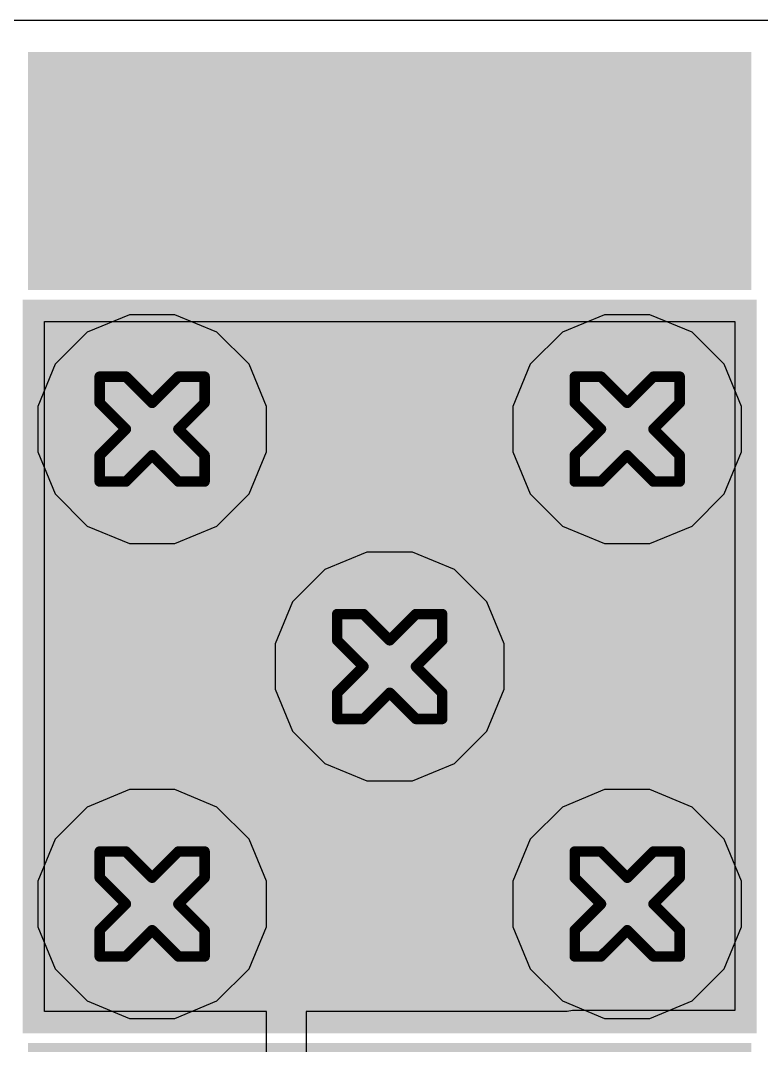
# Model space of a CAD drawing. Header units: inches. Extents: x -11 to 5379, y 0 to 5429.
# Drawn here: x 75.413 to 79.001, y 56.603 to 61.567 of the extents above; entities that cross this region are included whole.
import ezdxf

# ---------------------------------------------------------------- set-up
doc = ezdxf.new("R2010")
doc.units = ezdxf.units.IN
for name, color, linetype in [('Bottom Layer', 5, 'Continuous'), ('Drill Drawing', 1, 'Continuous'), ('GND', 16, 'Continuous'), ('PWR', 76, 'Continuous'), ('Top Layer', 1, 'Continuous'), ('Top Paste', 8, 'Continuous'), ('Top Solder', 216, 'Continuous'), ('Via Holes', 16, 'Continuous')]:
    doc.layers.add(name, color=color, linetype=linetype)

# ---------------------------------------------------------------- blocks, each defined once
blk = doc.blocks.new('28_QFN__5_5___156')
at = {"layer": 'Top Layer'}
for points in [[(-1.675, 1.675), (1.675, 1.675), (1.675, -1.675), (-1.675, -1.675)], [(1.925, 1.65), (2.875, 1.65), (2.875, 1.35), (1.925, 1.35)], [(1.925, 1.15), (2.875, 1.15), (2.875, 0.85), (1.925, 0.85)], [(1.925, 0.65), (2.875, 0.65), (2.875, 0.35), (1.925, 0.35)], [(1.925, 0.15), (2.875, 0.15), (2.875, -0.15), (1.925, -0.15)], [(1.925, -0.35), (2.875, -0.35), (2.875, -0.65), (1.925, -0.65)], [(1.925, -0.85), (2.875, -0.85), (2.875, -1.15), (1.925, -1.15)], [(1.925, -1.35), (2.875, -1.35), (2.875, -1.65), (1.925, -1.65)]]:
    blk.add_hatch(color=1, dxfattribs=at).paths.add_polyline_path(points)
at = {"layer": 'Top Paste'}
for points in [[(-1.675, 1.675), (1.675, 1.675), (1.675, -1.675), (-1.675, -1.675)], [(1.925, 1.65), (2.875, 1.65), (2.875, 1.35), (1.925, 1.35)], [(1.925, 1.15), (2.875, 1.15), (2.875, 0.85), (1.925, 0.85)], [(1.925, 0.65), (2.875, 0.65), (2.875, 0.35), (1.925, 0.35)], [(1.925, 0.15), (2.875, 0.15), (2.875, -0.15), (1.925, -0.15)], [(1.925, -0.35), (2.875, -0.35), (2.875, -0.65), (1.925, -0.65)], [(1.925, -0.85), (2.875, -0.85), (2.875, -1.15), (1.925, -1.15)], [(1.925, -1.35), (2.875, -1.35), (2.875, -1.65), (1.925, -1.65)]]:
    blk.add_hatch(color=8, dxfattribs=at).paths.add_polyline_path(points)
at = {"layer": 'Top Solder'}
for points in [[(-2.9766, 1.7516), (-1.8234, 1.7516), (-1.8234, 1.2484), (-2.9766, 1.2484)], [(-1.7766, 1.7766), (1.7766, 1.7766), (1.7766, -1.7766), (-1.7766, -1.7766)], [(1.8234, 1.7516), (2.9766, 1.7516), (2.9766, 1.2484), (1.8234, 1.2484)], [(-2.9766, 1.2516), (-1.8234, 1.2516), (-1.8234, 0.7484), (-2.9766, 0.7484)], [(1.8234, 1.2516), (2.9766, 1.2516), (2.9766, 0.7484), (1.8234, 0.7484)], [(-2.9766, 0.7516), (-1.8234, 0.7516), (-1.8234, 0.2484), (-2.9766, 0.2484)], [(1.8234, 0.7516), (2.9766, 0.7516), (2.9766, 0.2484), (1.8234, 0.2484)], [(-2.9766, 0.2516), (-1.8234, 0.2516), (-1.8234, -0.2516), (-2.9766, -0.2516)], [(1.8234, 0.2516), (2.9766, 0.2516), (2.9766, -0.2516), (1.8234, -0.2516)], [(-2.9766, -0.2484), (-1.8234, -0.2484), (-1.8234, -0.7516), (-2.9766, -0.7516)], [(1.8234, -0.2484), (2.9766, -0.2484), (2.9766, -0.7516), (1.8234, -0.7516)], [(-2.9766, -0.7484), (-1.8234, -0.7484), (-1.8234, -1.2516), (-2.9766, -1.2516)], [(1.8234, -0.7484), (2.9766, -0.7484), (2.9766, -1.2516), (1.8234, -1.2516)], [(-2.9766, -1.2484), (-1.8234, -1.2484), (-1.8234, -1.7516), (-2.9766, -1.7516)], [(1.8234, -1.2484), (2.9766, -1.2484), (2.9766, -1.7516), (1.8234, -1.7516)]]:
    blk.add_hatch(color=216, dxfattribs=at).paths.add_polyline_path(points)

msp = doc.modelspace()

# ---------------------------------------------------------------- hatches: boundary and pattern name
at = {"layer": 'Bottom Layer'}
h = msp.add_hatch(color=5, dxfattribs=at)
edge = h.paths.add_edge_path()
edge.add_arc((76.0507, 59.5883), 0.3, 0, 360)
h = msp.add_hatch(color=5, dxfattribs=at)
edge = h.paths.add_edge_path()
edge.add_arc((78.3507, 59.5883), 0.3, 0, 360)
h = msp.add_hatch(color=5, dxfattribs=at)
edge = h.paths.add_edge_path()
edge.add_arc((77.2007, 58.4383), 0.3, 0, 360)
h = msp.add_hatch(color=5, dxfattribs=at)
edge = h.paths.add_edge_path()
edge.add_arc((76.0507, 57.2883), 0.3, 0, 360)
h = msp.add_hatch(color=5, dxfattribs=at)
edge = h.paths.add_edge_path()
edge.add_arc((78.3507, 57.2883), 0.3, 0, 360)
at = {"layer": 'GND'}
h = msp.add_hatch(color=16, dxfattribs=at)
edge = h.paths.add_edge_path()
edge.add_arc((76.0507, 59.5883), 0.3, 0, 360)
h = msp.add_hatch(color=16, dxfattribs=at)
edge = h.paths.add_edge_path()
edge.add_arc((78.3507, 59.5883), 0.3, 0, 360)
h = msp.add_hatch(color=16, dxfattribs=at)
edge = h.paths.add_edge_path()
edge.add_arc((77.2007, 58.4383), 0.3, 0, 360)
h = msp.add_hatch(color=16, dxfattribs=at)
edge = h.paths.add_edge_path()
edge.add_arc((76.0507, 57.2883), 0.3, 0, 360)
h = msp.add_hatch(color=16, dxfattribs=at)
edge = h.paths.add_edge_path()
edge.add_arc((78.3507, 57.2883), 0.3, 0, 360)
at = {"layer": 'PWR'}
h = msp.add_hatch(color=76, dxfattribs=at)
edge = h.paths.add_edge_path()
edge.add_arc((76.0507, 59.5883), 0.3, 0, 360)
h = msp.add_hatch(color=76, dxfattribs=at)
edge = h.paths.add_edge_path()
edge.add_arc((78.3507, 59.5883), 0.3, 0, 360)
h = msp.add_hatch(color=76, dxfattribs=at)
edge = h.paths.add_edge_path()
edge.add_arc((77.2007, 58.4383), 0.3, 0, 360)
h = msp.add_hatch(color=76, dxfattribs=at)
edge = h.paths.add_edge_path()
edge.add_arc((76.0507, 57.2883), 0.3, 0, 360)
h = msp.add_hatch(color=76, dxfattribs=at)
edge = h.paths.add_edge_path()
edge.add_arc((78.3507, 57.2883), 0.3, 0, 360)
at = {"layer": 'Top Layer'}
h = msp.add_hatch(color=1, dxfattribs=at)
edge = h.paths.add_edge_path()
edge.add_arc((76.0507, 59.5883), 0.3, 0, 360)
h = msp.add_hatch(color=1, dxfattribs=at)
edge = h.paths.add_edge_path()
edge.add_arc((78.3507, 59.5883), 0.3, 0, 360)
h = msp.add_hatch(color=1, dxfattribs=at)
edge = h.paths.add_edge_path()
edge.add_arc((77.2007, 58.4383), 0.3, 0, 360)
h = msp.add_hatch(color=1, dxfattribs=at)
edge = h.paths.add_edge_path()
edge.add_arc((76.0507, 57.2883), 0.3, 0, 360)
h = msp.add_hatch(color=1, dxfattribs=at)
edge = h.paths.add_edge_path()
edge.add_arc((78.3507, 57.2883), 0.3, 0, 360)
at = {"layer": 'Via Holes'}
h = msp.add_hatch(color=7, dxfattribs=at)
edge = h.paths.add_edge_path()
edge.add_arc((76.0507, 59.5883), 0.15, 0, 360)
h = msp.add_hatch(color=7, dxfattribs=at)
edge = h.paths.add_edge_path()
edge.add_arc((78.3507, 59.5883), 0.15, 0, 360)
h = msp.add_hatch(color=7, dxfattribs=at)
edge = h.paths.add_edge_path()
edge.add_arc((77.2007, 58.4383), 0.15, 0, 360)
h = msp.add_hatch(color=7, dxfattribs=at)
edge = h.paths.add_edge_path()
edge.add_arc((76.0507, 57.2883), 0.15, 0, 360)
h = msp.add_hatch(color=7, dxfattribs=at)
edge = h.paths.add_edge_path()
edge.add_arc((78.3507, 57.2883), 0.15, 0, 360)

# ---------------------------------------------------------------- linework, layer by layer
at = {"layer": 'Drill Drawing'}
for points in [[(75.7967, 59.7153, 0.0508, 0.0508, 0), (75.7967, 59.8423, 0.0508, 0.0508, 0)], [(75.7967, 59.8423, 0.0508, 0.0508, 0), (75.9237, 59.8423, 0.0508, 0.0508, 0)], [(75.9237, 59.8423, 0.0508, 0.0508, 0), (76.0507, 59.7153, 0.0508, 0.0508, 0)], [(76.0507, 59.7153, 0.0508, 0.0508, 0), (76.1777, 59.8423, 0.0508, 0.0508, 0)], [(76.1777, 59.8423, 0.0508, 0.0508, 0), (76.3047, 59.8423, 0.0508, 0.0508, 0)], [(76.3047, 59.7153, 0.0508, 0.0508, 0), (76.3047, 59.8423, 0.0508, 0.0508, 0)], [(78.0967, 59.7153, 0.0508, 0.0508, 0), (78.0967, 59.8423, 0.0508, 0.0508, 0)], [(78.0967, 59.8423, 0.0508, 0.0508, 0), (78.2237, 59.8423, 0.0508, 0.0508, 0)], [(78.2237, 59.8423, 0.0508, 0.0508, 0), (78.3507, 59.7153, 0.0508, 0.0508, 0)], [(78.3507, 59.7153, 0.0508, 0.0508, 0), (78.4777, 59.8423, 0.0508, 0.0508, 0)], [(78.4777, 59.8423, 0.0508, 0.0508, 0), (78.6047, 59.8423, 0.0508, 0.0508, 0)], [(78.6047, 59.7153, 0.0508, 0.0508, 0), (78.6047, 59.8423, 0.0508, 0.0508, 0)], [(75.7967, 59.7153, 0.0508, 0.0508, 0), (75.9237, 59.5883, 0.0508, 0.0508, 0)], [(76.1777, 59.5883, 0.0508, 0.0508, 0), (76.3047, 59.7153, 0.0508, 0.0508, 0)], [(78.0967, 59.7153, 0.0508, 0.0508, 0), (78.2237, 59.5883, 0.0508, 0.0508, 0)], [(78.4777, 59.5883, 0.0508, 0.0508, 0), (78.6047, 59.7153, 0.0508, 0.0508, 0)], [(75.7967, 59.4613, 0.0508, 0.0508, 0), (75.9237, 59.5883, 0.0508, 0.0508, 0)], [(76.1777, 59.5883, 0.0508, 0.0508, 0), (76.3047, 59.4613, 0.0508, 0.0508, 0)], [(78.0967, 59.4613, 0.0508, 0.0508, 0), (78.2237, 59.5883, 0.0508, 0.0508, 0)], [(78.4777, 59.5883, 0.0508, 0.0508, 0), (78.6047, 59.4613, 0.0508, 0.0508, 0)], [(75.7967, 59.3343, 0.0508, 0.0508, 0), (75.7967, 59.4613, 0.0508, 0.0508, 0)], [(75.9237, 59.3343, 0.0508, 0.0508, 0), (76.0507, 59.4613, 0.0508, 0.0508, 0)], [(76.0507, 59.4613, 0.0508, 0.0508, 0), (76.1777, 59.3343, 0.0508, 0.0508, 0)], [(76.3047, 59.3343, 0.0508, 0.0508, 0), (76.3047, 59.4613, 0.0508, 0.0508, 0)], [(78.0967, 59.3343, 0.0508, 0.0508, 0), (78.0967, 59.4613, 0.0508, 0.0508, 0)], [(78.2237, 59.3343, 0.0508, 0.0508, 0), (78.3507, 59.4613, 0.0508, 0.0508, 0)], [(78.3507, 59.4613, 0.0508, 0.0508, 0), (78.4777, 59.3343, 0.0508, 0.0508, 0)], [(78.6047, 59.3343, 0.0508, 0.0508, 0), (78.6047, 59.4613, 0.0508, 0.0508, 0)], [(75.7967, 59.3343, 0.0508, 0.0508, 0), (75.9237, 59.3343, 0.0508, 0.0508, 0)], [(76.1777, 59.3343, 0.0508, 0.0508, 0), (76.3047, 59.3343, 0.0508, 0.0508, 0)], [(78.0967, 59.3343, 0.0508, 0.0508, 0), (78.2237, 59.3343, 0.0508, 0.0508, 0)], [(78.4777, 59.3343, 0.0508, 0.0508, 0), (78.6047, 59.3343, 0.0508, 0.0508, 0)], [(76.9467, 58.5653, 0.0508, 0.0508, 0), (76.9467, 58.6923, 0.0508, 0.0508, 0)], [(76.9467, 58.6923, 0.0508, 0.0508, 0), (77.0737, 58.6923, 0.0508, 0.0508, 0)], [(77.0737, 58.6923, 0.0508, 0.0508, 0), (77.2007, 58.5653, 0.0508, 0.0508, 0)], [(77.2007, 58.5653, 0.0508, 0.0508, 0), (77.3277, 58.6923, 0.0508, 0.0508, 0)], [(77.3277, 58.6923, 0.0508, 0.0508, 0), (77.4547, 58.6923, 0.0508, 0.0508, 0)], [(77.4547, 58.5653, 0.0508, 0.0508, 0), (77.4547, 58.6923, 0.0508, 0.0508, 0)], [(76.9467, 58.5653, 0.0508, 0.0508, 0), (77.0737, 58.4383, 0.0508, 0.0508, 0)], [(77.3277, 58.4383, 0.0508, 0.0508, 0), (77.4547, 58.5653, 0.0508, 0.0508, 0)], [(76.9467, 58.3113, 0.0508, 0.0508, 0), (77.0737, 58.4383, 0.0508, 0.0508, 0)], [(77.3277, 58.4383, 0.0508, 0.0508, 0), (77.4547, 58.3113, 0.0508, 0.0508, 0)], [(76.9467, 58.1843, 0.0508, 0.0508, 0), (76.9467, 58.3113, 0.0508, 0.0508, 0)], [(77.0737, 58.1843, 0.0508, 0.0508, 0), (77.2007, 58.3113, 0.0508, 0.0508, 0)], [(77.2007, 58.3113, 0.0508, 0.0508, 0), (77.3277, 58.1843, 0.0508, 0.0508, 0)], [(77.4547, 58.1843, 0.0508, 0.0508, 0), (77.4547, 58.3113, 0.0508, 0.0508, 0)], [(76.9467, 58.1843, 0.0508, 0.0508, 0), (77.0737, 58.1843, 0.0508, 0.0508, 0)], [(77.3277, 58.1843, 0.0508, 0.0508, 0), (77.4547, 58.1843, 0.0508, 0.0508, 0)], [(75.7967, 57.4153, 0.0508, 0.0508, 0), (75.7967, 57.5423, 0.0508, 0.0508, 0)], [(75.7967, 57.5423, 0.0508, 0.0508, 0), (75.9237, 57.5423, 0.0508, 0.0508, 0)], [(75.9237, 57.5423, 0.0508, 0.0508, 0), (76.0507, 57.4153, 0.0508, 0.0508, 0)], [(76.0507, 57.4153, 0.0508, 0.0508, 0), (76.1777, 57.5423, 0.0508, 0.0508, 0)], [(76.1777, 57.5423, 0.0508, 0.0508, 0), (76.3047, 57.5423, 0.0508, 0.0508, 0)], [(76.3047, 57.4153, 0.0508, 0.0508, 0), (76.3047, 57.5423, 0.0508, 0.0508, 0)], [(78.0967, 57.4153, 0.0508, 0.0508, 0), (78.0967, 57.5423, 0.0508, 0.0508, 0)], [(78.0967, 57.5423, 0.0508, 0.0508, 0), (78.2237, 57.5423, 0.0508, 0.0508, 0)], [(78.2237, 57.5423, 0.0508, 0.0508, 0), (78.3507, 57.4153, 0.0508, 0.0508, 0)], [(78.3507, 57.4153, 0.0508, 0.0508, 0), (78.4777, 57.5423, 0.0508, 0.0508, 0)], [(78.4777, 57.5423, 0.0508, 0.0508, 0), (78.6047, 57.5423, 0.0508, 0.0508, 0)], [(78.6047, 57.4153, 0.0508, 0.0508, 0), (78.6047, 57.5423, 0.0508, 0.0508, 0)], [(75.7967, 57.4153, 0.0508, 0.0508, 0), (75.9237, 57.2883, 0.0508, 0.0508, 0)], [(76.1777, 57.2883, 0.0508, 0.0508, 0), (76.3047, 57.4153, 0.0508, 0.0508, 0)], [(78.0967, 57.4153, 0.0508, 0.0508, 0), (78.2237, 57.2883, 0.0508, 0.0508, 0)], [(78.4777, 57.2883, 0.0508, 0.0508, 0), (78.6047, 57.4153, 0.0508, 0.0508, 0)], [(75.7967, 57.1613, 0.0508, 0.0508, 0), (75.9237, 57.2883, 0.0508, 0.0508, 0)], [(76.1777, 57.2883, 0.0508, 0.0508, 0), (76.3047, 57.1613, 0.0508, 0.0508, 0)], [(78.0967, 57.1613, 0.0508, 0.0508, 0), (78.2237, 57.2883, 0.0508, 0.0508, 0)], [(78.4777, 57.2883, 0.0508, 0.0508, 0), (78.6047, 57.1613, 0.0508, 0.0508, 0)], [(75.7967, 57.0343, 0.0508, 0.0508, 0), (75.7967, 57.1613, 0.0508, 0.0508, 0)], [(75.9237, 57.0343, 0.0508, 0.0508, 0), (76.0507, 57.1613, 0.0508, 0.0508, 0)], [(76.0507, 57.1613, 0.0508, 0.0508, 0), (76.1777, 57.0343, 0.0508, 0.0508, 0)], [(76.3047, 57.0343, 0.0508, 0.0508, 0), (76.3047, 57.1613, 0.0508, 0.0508, 0)], [(78.0967, 57.0343, 0.0508, 0.0508, 0), (78.0967, 57.1613, 0.0508, 0.0508, 0)], [(78.2237, 57.0343, 0.0508, 0.0508, 0), (78.3507, 57.1613, 0.0508, 0.0508, 0)], [(78.3507, 57.1613, 0.0508, 0.0508, 0), (78.4777, 57.0343, 0.0508, 0.0508, 0)], [(78.6047, 57.0343, 0.0508, 0.0508, 0), (78.6047, 57.1613, 0.0508, 0.0508, 0)], [(75.7967, 57.0343, 0.0508, 0.0508, 0), (75.9237, 57.0343, 0.0508, 0.0508, 0)], [(76.1777, 57.0343, 0.0508, 0.0508, 0), (76.3047, 57.0343, 0.0508, 0.0508, 0)], [(78.0967, 57.0343, 0.0508, 0.0508, 0), (78.2237, 57.0343, 0.0508, 0.0508, 0)], [(78.4777, 57.0343, 0.0508, 0.0508, 0), (78.6047, 57.0343, 0.0508, 0.0508, 0)]]:
    msp.add_lwpolyline(points, format="xyseb", dxfattribs=at)
for points in [[(75.784, 59.8423, 0.0254, 0.0254, 1), (75.8094, 59.8423, 0.0254, 0.0254, 1)], [(75.784, 59.8423, 0.0254, 0.0254, 1), (75.8094, 59.8423, 0.0254, 0.0254, 1)], [(75.911, 59.8423, 0.0254, 0.0254, 1), (75.9364, 59.8423, 0.0254, 0.0254, 1)], [(75.911, 59.8423, 0.0254, 0.0254, 1), (75.9364, 59.8423, 0.0254, 0.0254, 1)], [(76.165, 59.8423, 0.0254, 0.0254, 1), (76.1904, 59.8423, 0.0254, 0.0254, 1)], [(76.165, 59.8423, 0.0254, 0.0254, 1), (76.1904, 59.8423, 0.0254, 0.0254, 1)], [(76.292, 59.8423, 0.0254, 0.0254, 1), (76.3174, 59.8423, 0.0254, 0.0254, 1)], [(76.292, 59.8423, 0.0254, 0.0254, 1), (76.3174, 59.8423, 0.0254, 0.0254, 1)], [(78.084, 59.8423, 0.0254, 0.0254, 1), (78.1094, 59.8423, 0.0254, 0.0254, 1)], [(78.084, 59.8423, 0.0254, 0.0254, 1), (78.1094, 59.8423, 0.0254, 0.0254, 1)], [(78.211, 59.8423, 0.0254, 0.0254, 1), (78.2364, 59.8423, 0.0254, 0.0254, 1)], [(78.211, 59.8423, 0.0254, 0.0254, 1), (78.2364, 59.8423, 0.0254, 0.0254, 1)], [(78.465, 59.8423, 0.0254, 0.0254, 1), (78.4904, 59.8423, 0.0254, 0.0254, 1)], [(78.465, 59.8423, 0.0254, 0.0254, 1), (78.4904, 59.8423, 0.0254, 0.0254, 1)], [(78.592, 59.8423, 0.0254, 0.0254, 1), (78.6174, 59.8423, 0.0254, 0.0254, 1)], [(78.592, 59.8423, 0.0254, 0.0254, 1), (78.6174, 59.8423, 0.0254, 0.0254, 1)], [(75.784, 59.7153, 0.0254, 0.0254, 1), (75.8094, 59.7153, 0.0254, 0.0254, 1)], [(75.784, 59.7153, 0.0254, 0.0254, 1), (75.8094, 59.7153, 0.0254, 0.0254, 1)], [(76.038, 59.7153, 0.0254, 0.0254, 1), (76.0634, 59.7153, 0.0254, 0.0254, 1)], [(76.038, 59.7153, 0.0254, 0.0254, 1), (76.0634, 59.7153, 0.0254, 0.0254, 1)], [(76.292, 59.7153, 0.0254, 0.0254, 1), (76.3174, 59.7153, 0.0254, 0.0254, 1)], [(76.292, 59.7153, 0.0254, 0.0254, 1), (76.3174, 59.7153, 0.0254, 0.0254, 1)], [(78.084, 59.7153, 0.0254, 0.0254, 1), (78.1094, 59.7153, 0.0254, 0.0254, 1)], [(78.084, 59.7153, 0.0254, 0.0254, 1), (78.1094, 59.7153, 0.0254, 0.0254, 1)], [(78.338, 59.7153, 0.0254, 0.0254, 1), (78.3634, 59.7153, 0.0254, 0.0254, 1)], [(78.338, 59.7153, 0.0254, 0.0254, 1), (78.3634, 59.7153, 0.0254, 0.0254, 1)], [(78.592, 59.7153, 0.0254, 0.0254, 1), (78.6174, 59.7153, 0.0254, 0.0254, 1)], [(78.592, 59.7153, 0.0254, 0.0254, 1), (78.6174, 59.7153, 0.0254, 0.0254, 1)], [(75.911, 59.5883, 0.0254, 0.0254, 1), (75.9364, 59.5883, 0.0254, 0.0254, 1)], [(75.911, 59.5883, 0.0254, 0.0254, 1), (75.9364, 59.5883, 0.0254, 0.0254, 1)], [(76.165, 59.5883, 0.0254, 0.0254, 1), (76.1904, 59.5883, 0.0254, 0.0254, 1)], [(76.165, 59.5883, 0.0254, 0.0254, 1), (76.1904, 59.5883, 0.0254, 0.0254, 1)], [(78.211, 59.5883, 0.0254, 0.0254, 1), (78.2364, 59.5883, 0.0254, 0.0254, 1)], [(78.211, 59.5883, 0.0254, 0.0254, 1), (78.2364, 59.5883, 0.0254, 0.0254, 1)], [(78.465, 59.5883, 0.0254, 0.0254, 1), (78.4904, 59.5883, 0.0254, 0.0254, 1)], [(78.465, 59.5883, 0.0254, 0.0254, 1), (78.4904, 59.5883, 0.0254, 0.0254, 1)], [(75.784, 59.4613, 0.0254, 0.0254, 1), (75.8094, 59.4613, 0.0254, 0.0254, 1)], [(75.784, 59.4613, 0.0254, 0.0254, 1), (75.8094, 59.4613, 0.0254, 0.0254, 1)], [(76.038, 59.4613, 0.0254, 0.0254, 1), (76.0634, 59.4613, 0.0254, 0.0254, 1)], [(76.038, 59.4613, 0.0254, 0.0254, 1), (76.0634, 59.4613, 0.0254, 0.0254, 1)], [(76.292, 59.4613, 0.0254, 0.0254, 1), (76.3174, 59.4613, 0.0254, 0.0254, 1)], [(76.292, 59.4613, 0.0254, 0.0254, 1), (76.3174, 59.4613, 0.0254, 0.0254, 1)], [(78.084, 59.4613, 0.0254, 0.0254, 1), (78.1094, 59.4613, 0.0254, 0.0254, 1)], [(78.084, 59.4613, 0.0254, 0.0254, 1), (78.1094, 59.4613, 0.0254, 0.0254, 1)], [(78.338, 59.4613, 0.0254, 0.0254, 1), (78.3634, 59.4613, 0.0254, 0.0254, 1)], [(78.338, 59.4613, 0.0254, 0.0254, 1), (78.3634, 59.4613, 0.0254, 0.0254, 1)], [(78.592, 59.4613, 0.0254, 0.0254, 1), (78.6174, 59.4613, 0.0254, 0.0254, 1)], [(78.592, 59.4613, 0.0254, 0.0254, 1), (78.6174, 59.4613, 0.0254, 0.0254, 1)], [(75.784, 59.3343, 0.0254, 0.0254, 1), (75.8094, 59.3343, 0.0254, 0.0254, 1)], [(75.784, 59.3343, 0.0254, 0.0254, 1), (75.8094, 59.3343, 0.0254, 0.0254, 1)], [(75.911, 59.3343, 0.0254, 0.0254, 1), (75.9364, 59.3343, 0.0254, 0.0254, 1)], [(75.911, 59.3343, 0.0254, 0.0254, 1), (75.9364, 59.3343, 0.0254, 0.0254, 1)], [(76.165, 59.3343, 0.0254, 0.0254, 1), (76.1904, 59.3343, 0.0254, 0.0254, 1)], [(76.165, 59.3343, 0.0254, 0.0254, 1), (76.1904, 59.3343, 0.0254, 0.0254, 1)], [(76.292, 59.3343, 0.0254, 0.0254, 1), (76.3174, 59.3343, 0.0254, 0.0254, 1)], [(76.292, 59.3343, 0.0254, 0.0254, 1), (76.3174, 59.3343, 0.0254, 0.0254, 1)], [(78.084, 59.3343, 0.0254, 0.0254, 1), (78.1094, 59.3343, 0.0254, 0.0254, 1)], [(78.084, 59.3343, 0.0254, 0.0254, 1), (78.1094, 59.3343, 0.0254, 0.0254, 1)], [(78.211, 59.3343, 0.0254, 0.0254, 1), (78.2364, 59.3343, 0.0254, 0.0254, 1)], [(78.211, 59.3343, 0.0254, 0.0254, 1), (78.2364, 59.3343, 0.0254, 0.0254, 1)], [(78.465, 59.3343, 0.0254, 0.0254, 1), (78.4904, 59.3343, 0.0254, 0.0254, 1)], [(78.465, 59.3343, 0.0254, 0.0254, 1), (78.4904, 59.3343, 0.0254, 0.0254, 1)], [(78.592, 59.3343, 0.0254, 0.0254, 1), (78.6174, 59.3343, 0.0254, 0.0254, 1)], [(78.592, 59.3343, 0.0254, 0.0254, 1), (78.6174, 59.3343, 0.0254, 0.0254, 1)], [(76.934, 58.6923, 0.0254, 0.0254, 1), (76.9594, 58.6923, 0.0254, 0.0254, 1)], [(76.934, 58.6923, 0.0254, 0.0254, 1), (76.9594, 58.6923, 0.0254, 0.0254, 1)], [(77.061, 58.6923, 0.0254, 0.0254, 1), (77.0864, 58.6923, 0.0254, 0.0254, 1)], [(77.061, 58.6923, 0.0254, 0.0254, 1), (77.0864, 58.6923, 0.0254, 0.0254, 1)], [(77.315, 58.6923, 0.0254, 0.0254, 1), (77.3404, 58.6923, 0.0254, 0.0254, 1)], [(77.315, 58.6923, 0.0254, 0.0254, 1), (77.3404, 58.6923, 0.0254, 0.0254, 1)], [(77.442, 58.6923, 0.0254, 0.0254, 1), (77.4674, 58.6923, 0.0254, 0.0254, 1)], [(77.442, 58.6923, 0.0254, 0.0254, 1), (77.4674, 58.6923, 0.0254, 0.0254, 1)], [(76.934, 58.5653, 0.0254, 0.0254, 1), (76.9594, 58.5653, 0.0254, 0.0254, 1)], [(76.934, 58.5653, 0.0254, 0.0254, 1), (76.9594, 58.5653, 0.0254, 0.0254, 1)], [(77.188, 58.5653, 0.0254, 0.0254, 1), (77.2134, 58.5653, 0.0254, 0.0254, 1)], [(77.188, 58.5653, 0.0254, 0.0254, 1), (77.2134, 58.5653, 0.0254, 0.0254, 1)], [(77.442, 58.5653, 0.0254, 0.0254, 1), (77.4674, 58.5653, 0.0254, 0.0254, 1)], [(77.442, 58.5653, 0.0254, 0.0254, 1), (77.4674, 58.5653, 0.0254, 0.0254, 1)], [(77.061, 58.4383, 0.0254, 0.0254, 1), (77.0864, 58.4383, 0.0254, 0.0254, 1)], [(77.061, 58.4383, 0.0254, 0.0254, 1), (77.0864, 58.4383, 0.0254, 0.0254, 1)], [(77.315, 58.4383, 0.0254, 0.0254, 1), (77.3404, 58.4383, 0.0254, 0.0254, 1)], [(77.315, 58.4383, 0.0254, 0.0254, 1), (77.3404, 58.4383, 0.0254, 0.0254, 1)], [(76.934, 58.3113, 0.0254, 0.0254, 1), (76.9594, 58.3113, 0.0254, 0.0254, 1)], [(76.934, 58.3113, 0.0254, 0.0254, 1), (76.9594, 58.3113, 0.0254, 0.0254, 1)], [(77.188, 58.3113, 0.0254, 0.0254, 1), (77.2134, 58.3113, 0.0254, 0.0254, 1)], [(77.188, 58.3113, 0.0254, 0.0254, 1), (77.2134, 58.3113, 0.0254, 0.0254, 1)], [(77.442, 58.3113, 0.0254, 0.0254, 1), (77.4674, 58.3113, 0.0254, 0.0254, 1)], [(77.442, 58.3113, 0.0254, 0.0254, 1), (77.4674, 58.3113, 0.0254, 0.0254, 1)], [(76.934, 58.1843, 0.0254, 0.0254, 1), (76.9594, 58.1843, 0.0254, 0.0254, 1)], [(76.934, 58.1843, 0.0254, 0.0254, 1), (76.9594, 58.1843, 0.0254, 0.0254, 1)], [(77.061, 58.1843, 0.0254, 0.0254, 1), (77.0864, 58.1843, 0.0254, 0.0254, 1)], [(77.061, 58.1843, 0.0254, 0.0254, 1), (77.0864, 58.1843, 0.0254, 0.0254, 1)], [(77.315, 58.1843, 0.0254, 0.0254, 1), (77.3404, 58.1843, 0.0254, 0.0254, 1)], [(77.315, 58.1843, 0.0254, 0.0254, 1), (77.3404, 58.1843, 0.0254, 0.0254, 1)], [(77.442, 58.1843, 0.0254, 0.0254, 1), (77.4674, 58.1843, 0.0254, 0.0254, 1)], [(77.442, 58.1843, 0.0254, 0.0254, 1), (77.4674, 58.1843, 0.0254, 0.0254, 1)], [(75.784, 57.5423, 0.0254, 0.0254, 1), (75.8094, 57.5423, 0.0254, 0.0254, 1)], [(75.784, 57.5423, 0.0254, 0.0254, 1), (75.8094, 57.5423, 0.0254, 0.0254, 1)], [(75.911, 57.5423, 0.0254, 0.0254, 1), (75.9364, 57.5423, 0.0254, 0.0254, 1)], [(75.911, 57.5423, 0.0254, 0.0254, 1), (75.9364, 57.5423, 0.0254, 0.0254, 1)], [(76.165, 57.5423, 0.0254, 0.0254, 1), (76.1904, 57.5423, 0.0254, 0.0254, 1)], [(76.165, 57.5423, 0.0254, 0.0254, 1), (76.1904, 57.5423, 0.0254, 0.0254, 1)], [(76.292, 57.5423, 0.0254, 0.0254, 1), (76.3174, 57.5423, 0.0254, 0.0254, 1)], [(76.292, 57.5423, 0.0254, 0.0254, 1), (76.3174, 57.5423, 0.0254, 0.0254, 1)], [(78.084, 57.5423, 0.0254, 0.0254, 1), (78.1094, 57.5423, 0.0254, 0.0254, 1)], [(78.084, 57.5423, 0.0254, 0.0254, 1), (78.1094, 57.5423, 0.0254, 0.0254, 1)], [(78.211, 57.5423, 0.0254, 0.0254, 1), (78.2364, 57.5423, 0.0254, 0.0254, 1)], [(78.211, 57.5423, 0.0254, 0.0254, 1), (78.2364, 57.5423, 0.0254, 0.0254, 1)], [(78.465, 57.5423, 0.0254, 0.0254, 1), (78.4904, 57.5423, 0.0254, 0.0254, 1)], [(78.465, 57.5423, 0.0254, 0.0254, 1), (78.4904, 57.5423, 0.0254, 0.0254, 1)], [(78.592, 57.5423, 0.0254, 0.0254, 1), (78.6174, 57.5423, 0.0254, 0.0254, 1)], [(78.592, 57.5423, 0.0254, 0.0254, 1), (78.6174, 57.5423, 0.0254, 0.0254, 1)], [(75.784, 57.4153, 0.0254, 0.0254, 1), (75.8094, 57.4153, 0.0254, 0.0254, 1)], [(75.784, 57.4153, 0.0254, 0.0254, 1), (75.8094, 57.4153, 0.0254, 0.0254, 1)], [(76.038, 57.4153, 0.0254, 0.0254, 1), (76.0634, 57.4153, 0.0254, 0.0254, 1)], [(76.038, 57.4153, 0.0254, 0.0254, 1), (76.0634, 57.4153, 0.0254, 0.0254, 1)], [(76.292, 57.4153, 0.0254, 0.0254, 1), (76.3174, 57.4153, 0.0254, 0.0254, 1)], [(76.292, 57.4153, 0.0254, 0.0254, 1), (76.3174, 57.4153, 0.0254, 0.0254, 1)], [(78.084, 57.4153, 0.0254, 0.0254, 1), (78.1094, 57.4153, 0.0254, 0.0254, 1)], [(78.084, 57.4153, 0.0254, 0.0254, 1), (78.1094, 57.4153, 0.0254, 0.0254, 1)], [(78.338, 57.4153, 0.0254, 0.0254, 1), (78.3634, 57.4153, 0.0254, 0.0254, 1)], [(78.338, 57.4153, 0.0254, 0.0254, 1), (78.3634, 57.4153, 0.0254, 0.0254, 1)], [(78.592, 57.4153, 0.0254, 0.0254, 1), (78.6174, 57.4153, 0.0254, 0.0254, 1)], [(78.592, 57.4153, 0.0254, 0.0254, 1), (78.6174, 57.4153, 0.0254, 0.0254, 1)], [(75.911, 57.2883, 0.0254, 0.0254, 1), (75.9364, 57.2883, 0.0254, 0.0254, 1)], [(75.911, 57.2883, 0.0254, 0.0254, 1), (75.9364, 57.2883, 0.0254, 0.0254, 1)], [(76.165, 57.2883, 0.0254, 0.0254, 1), (76.1904, 57.2883, 0.0254, 0.0254, 1)], [(76.165, 57.2883, 0.0254, 0.0254, 1), (76.1904, 57.2883, 0.0254, 0.0254, 1)], [(78.211, 57.2883, 0.0254, 0.0254, 1), (78.2364, 57.2883, 0.0254, 0.0254, 1)], [(78.211, 57.2883, 0.0254, 0.0254, 1), (78.2364, 57.2883, 0.0254, 0.0254, 1)], [(78.465, 57.2883, 0.0254, 0.0254, 1), (78.4904, 57.2883, 0.0254, 0.0254, 1)], [(78.465, 57.2883, 0.0254, 0.0254, 1), (78.4904, 57.2883, 0.0254, 0.0254, 1)], [(75.784, 57.1613, 0.0254, 0.0254, 1), (75.8094, 57.1613, 0.0254, 0.0254, 1)], [(75.784, 57.1613, 0.0254, 0.0254, 1), (75.8094, 57.1613, 0.0254, 0.0254, 1)], [(76.038, 57.1613, 0.0254, 0.0254, 1), (76.0634, 57.1613, 0.0254, 0.0254, 1)], [(76.038, 57.1613, 0.0254, 0.0254, 1), (76.0634, 57.1613, 0.0254, 0.0254, 1)], [(76.292, 57.1613, 0.0254, 0.0254, 1), (76.3174, 57.1613, 0.0254, 0.0254, 1)], [(76.292, 57.1613, 0.0254, 0.0254, 1), (76.3174, 57.1613, 0.0254, 0.0254, 1)], [(78.084, 57.1613, 0.0254, 0.0254, 1), (78.1094, 57.1613, 0.0254, 0.0254, 1)], [(78.084, 57.1613, 0.0254, 0.0254, 1), (78.1094, 57.1613, 0.0254, 0.0254, 1)], [(78.338, 57.1613, 0.0254, 0.0254, 1), (78.3634, 57.1613, 0.0254, 0.0254, 1)], [(78.338, 57.1613, 0.0254, 0.0254, 1), (78.3634, 57.1613, 0.0254, 0.0254, 1)], [(78.592, 57.1613, 0.0254, 0.0254, 1), (78.6174, 57.1613, 0.0254, 0.0254, 1)], [(78.592, 57.1613, 0.0254, 0.0254, 1), (78.6174, 57.1613, 0.0254, 0.0254, 1)], [(75.784, 57.0343, 0.0254, 0.0254, 1), (75.8094, 57.0343, 0.0254, 0.0254, 1)], [(75.784, 57.0343, 0.0254, 0.0254, 1), (75.8094, 57.0343, 0.0254, 0.0254, 1)], [(75.911, 57.0343, 0.0254, 0.0254, 1), (75.9364, 57.0343, 0.0254, 0.0254, 1)], [(75.911, 57.0343, 0.0254, 0.0254, 1), (75.9364, 57.0343, 0.0254, 0.0254, 1)], [(76.165, 57.0343, 0.0254, 0.0254, 1), (76.1904, 57.0343, 0.0254, 0.0254, 1)], [(76.165, 57.0343, 0.0254, 0.0254, 1), (76.1904, 57.0343, 0.0254, 0.0254, 1)], [(76.292, 57.0343, 0.0254, 0.0254, 1), (76.3174, 57.0343, 0.0254, 0.0254, 1)], [(76.292, 57.0343, 0.0254, 0.0254, 1), (76.3174, 57.0343, 0.0254, 0.0254, 1)], [(78.084, 57.0343, 0.0254, 0.0254, 1), (78.1094, 57.0343, 0.0254, 0.0254, 1)], [(78.084, 57.0343, 0.0254, 0.0254, 1), (78.1094, 57.0343, 0.0254, 0.0254, 1)], [(78.211, 57.0343, 0.0254, 0.0254, 1), (78.2364, 57.0343, 0.0254, 0.0254, 1)], [(78.211, 57.0343, 0.0254, 0.0254, 1), (78.2364, 57.0343, 0.0254, 0.0254, 1)], [(78.465, 57.0343, 0.0254, 0.0254, 1), (78.4904, 57.0343, 0.0254, 0.0254, 1)], [(78.465, 57.0343, 0.0254, 0.0254, 1), (78.4904, 57.0343, 0.0254, 0.0254, 1)], [(78.592, 57.0343, 0.0254, 0.0254, 1), (78.6174, 57.0343, 0.0254, 0.0254, 1)], [(78.592, 57.0343, 0.0254, 0.0254, 1), (78.6174, 57.0343, 0.0254, 0.0254, 1)]]:
    msp.add_lwpolyline(points, format="xyseb", close=True, dxfattribs=at)
at = {"layer": 'PWR'}
for p, q in [((75.9405, 60.1423), (75.7369, 60.0579)), ((76.1609, 60.1423), (75.9405, 60.1423)), ((76.3645, 60.0579), (76.1609, 60.1423)), ((78.2405, 60.1423), (78.0369, 60.0579)), ((78.4609, 60.1423), (78.2405, 60.1423)), ((78.6645, 60.0579), (78.4609, 60.1423)), ((75.7369, 60.0579), (75.581, 59.9021)), ((76.5203, 59.9021), (76.3645, 60.0579)), ((78.0369, 60.0579), (77.881, 59.9021)), ((78.8203, 59.9021), (78.6645, 60.0579)), ((75.581, 59.9021), (75.4967, 59.6985)), ((76.6047, 59.6985), (76.5203, 59.9021)), ((77.881, 59.9021), (77.7967, 59.6985)), ((78.9047, 59.6985), (78.8203, 59.9021)), ((75.4967, 59.6985), (75.4967, 59.4781)), ((76.6047, 59.4781), (76.6047, 59.6985)), ((77.7967, 59.6985), (77.7967, 59.4781)), ((78.9047, 59.4781), (78.9047, 59.6985)), ((75.4967, 59.4781), (75.581, 59.2745)), ((76.5203, 59.2745), (76.6047, 59.4781)), ((77.7967, 59.4781), (77.881, 59.2745)), ((78.8203, 59.2745), (78.9047, 59.4781)), ((75.581, 59.2745), (75.7369, 59.1186)), ((76.3645, 59.1186), (76.5203, 59.2745)), ((77.881, 59.2745), (78.0369, 59.1186)), ((78.6645, 59.1186), (78.8203, 59.2745)), ((75.7369, 59.1186), (75.9405, 59.0343)), ((76.1609, 59.0343), (76.3645, 59.1186)), ((78.0369, 59.1186), (78.2405, 59.0343)), ((78.4609, 59.0343), (78.6645, 59.1186)), ((75.9405, 59.0343), (76.1609, 59.0343)), ((78.2405, 59.0343), (78.4609, 59.0343)), ((77.0905, 58.9923), (76.8869, 58.9079)), ((77.3109, 58.9923), (77.0905, 58.9923)), ((77.5145, 58.9079), (77.3109, 58.9923)), ((76.8869, 58.9079), (76.731, 58.7521)), ((77.6703, 58.7521), (77.5145, 58.9079)), ((76.731, 58.7521), (76.6467, 58.5485)), ((77.7547, 58.5485), (77.6703, 58.7521)), ((76.6467, 58.5485), (76.6467, 58.3281)), ((77.7547, 58.3281), (77.7547, 58.5485)), ((76.6467, 58.3281), (76.731, 58.1245)), ((77.6703, 58.1245), (77.7547, 58.3281)), ((76.731, 58.1245), (76.8869, 57.9686)), ((77.5145, 57.9686), (77.6703, 58.1245)), ((76.8869, 57.9686), (77.0905, 57.8843)), ((77.3109, 57.8843), (77.5145, 57.9686)), ((75.9405, 57.8423), (75.7369, 57.7579)), ((76.1609, 57.8423), (75.9405, 57.8423)), ((76.3645, 57.7579), (76.1609, 57.8423)), ((77.0905, 57.8843), (77.3109, 57.8843)), ((78.2405, 57.8423), (78.0369, 57.7579)), ((78.4609, 57.8423), (78.2405, 57.8423)), ((78.6645, 57.7579), (78.4609, 57.8423)), ((75.7369, 57.7579), (75.581, 57.6021)), ((76.5203, 57.6021), (76.3645, 57.7579)), ((78.0369, 57.7579), (77.881, 57.6021)), ((78.8203, 57.6021), (78.6645, 57.7579)), ((75.581, 57.6021), (75.4967, 57.3985)), ((76.6047, 57.3985), (76.5203, 57.6021)), ((77.881, 57.6021), (77.7967, 57.3985)), ((78.9047, 57.3985), (78.8203, 57.6021)), ((75.4967, 57.3985), (75.4967, 57.1781)), ((76.6047, 57.1781), (76.6047, 57.3985)), ((77.7967, 57.3985), (77.7967, 57.1781)), ((78.9047, 57.1781), (78.9047, 57.3985)), ((75.4967, 57.1781), (75.581, 56.9745)), ((76.5203, 56.9745), (76.6047, 57.1781)), ((77.7967, 57.1781), (77.881, 56.9745)), ((78.8203, 56.9745), (78.9047, 57.1781)), ((75.581, 56.9745), (75.7369, 56.8186)), ((76.3645, 56.8186), (76.5203, 56.9745)), ((77.881, 56.9745), (78.0369, 56.8186)), ((78.6645, 56.8186), (78.8203, 56.9745)), ((75.7369, 56.8186), (75.9405, 56.7343)), ((76.1609, 56.7343), (76.3645, 56.8186)), ((78.0369, 56.8186), (78.2405, 56.7343)), ((78.4609, 56.7343), (78.6645, 56.8186)), ((75.9405, 56.7343), (76.1609, 56.7343)), ((78.2405, 56.7343), (78.4609, 56.7343))]:
    msp.add_line(p, q, dxfattribs=at)
at = {"layer": 'Top Layer'}
for p, q in [((79.1047, 61.5673), (75.2967, 61.5673)), ((75.5297, 59.0343), (75.5297, 60.1093)), ((75.5297, 60.1093), (78.8717, 60.1093)), ((78.8717, 60.1093), (78.8717, 59.0343)), ((75.5297, 58.0343), (75.5297, 59.0343)), ((78.8717, 59.0343), (78.8717, 58.0343)), ((75.5297, 56.7673), (75.5297, 58.0343)), ((78.8717, 58.0343), (78.8717, 56.7723)), ((76.6047, 56.7673), (75.5297, 56.7673)), ((76.6047, 55.3093), (76.6047, 56.7673)), ((78.06, 56.7673), (76.7967, 56.7673)), ((76.7967, 56.7673), (76.7967, 55.3093)), ((78.085, 56.7723), (78.06, 56.7673)), ((78.8717, 56.7723), (78.085, 56.7723))]:
    msp.add_line(p, q, dxfattribs=at)

# ---------------------------------------------------------------- block references
at = {"rotation": 90}
msp.add_blockref('28_QFN__5_5___156', (77.2007, 58.4383), dxfattribs=at)

doc.saveas('drawing.dxf')
